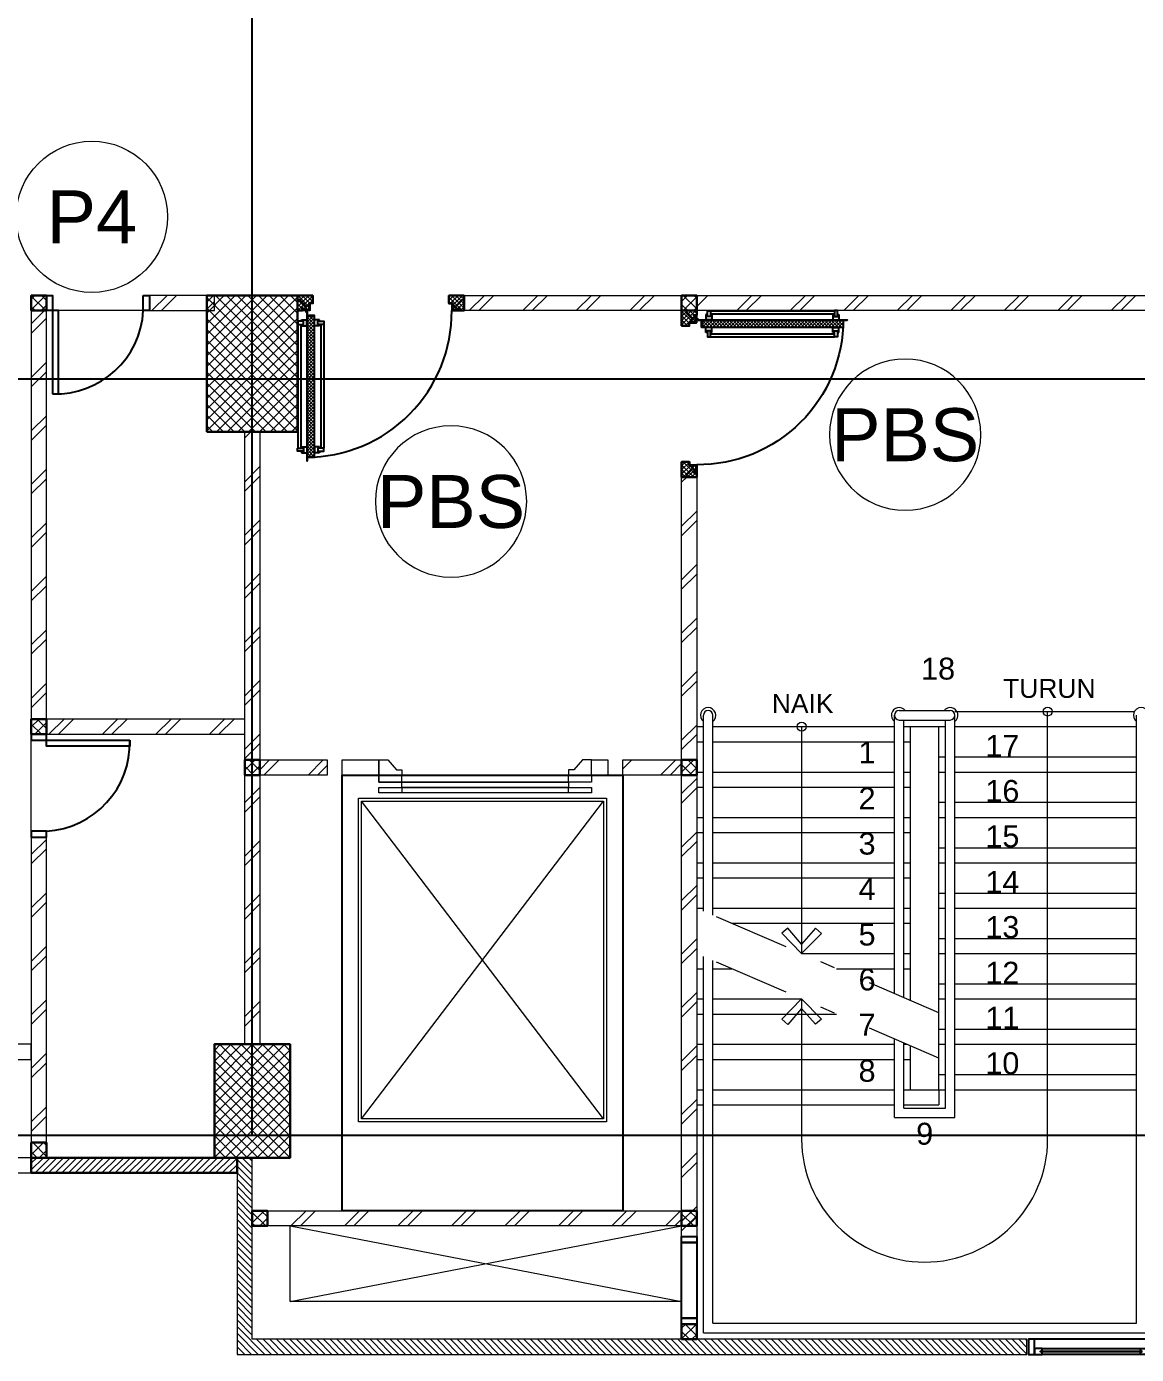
# Model space of a CAD drawing. Header units: millimetres. Extents: x -108 to 351, y -17 to 192.
# Drawn here: x 62.5 to 69.84, y 85.4 to 94.18 of the extents above; entities that cross this region are included whole.
import ezdxf
from ezdxf.enums import TextEntityAlignment as Align

# ---------------------------------------------------------------- set-up
doc = ezdxf.new("R2010")
doc.units = ezdxf.units.MM
doc.linetypes.add('DASHDOT', pattern=[1, 0.5, -0.25, 0, -0.25])
doc.layers.get('defpoints').update_dxf_attribs({"color": 1})
for name, color, linetype, lineweight in [('ars', 11, 'Continuous', 0), ('ars @ 1', 11, 'Continuous', 0), ('ARSIR', 31, 'Continuous', 5), ('KACA', 151, 'Continuous', 5), ('KOL', 1, 'Continuous', 30), ('KOLOM', 4, 'Continuous', 9), ('lan', 7, 'Continuous', 15), ('LIFT', 15, 'Continuous', 15), ('NOT', 7, 'Continuous', 20), ('Stair', 7, 'Continuous', 15), ('tem', 5, 'Continuous', 20)]:
    doc.layers.add(name, color=color, linetype=linetype, lineweight=lineweight)
doc.layers.add('as', color=1, linetype='Continuous', plot=False)
for name, color, linetype in [('HID', 1, 'Continuous'), ('Kusen', 30, 'Continuous'), ('STL', 6, 'Continuous')]:
    doc.layers.add(name, color=color, linetype=linetype)
doc.styles.add('RM25', font='arial.ttf')
doc.styles.add('S', font='simplex', dxfattribs={"width": 0.75})
doc.styles.get("Standard").update_dxf_attribs({"font": 'arial.ttf'})
pattern_1 = [(45, (1589.11095, -402.1032), (-0.176776695, 0.176776695), []), (45, (1589.17345, -402.1032), (-0.176776695, 0.176776695), [])]
pattern_2 = [(225, (1.1, 1e-06), (-0.014142, 0.014142), []), (135, (1.1, 1e-06), (0.014142, 0.014142), [])]
pattern_3 = [(315, (-2e-13, 1e-06), (0.014142, 0.014142), []), (45, (-2e-13, 1e-06), (-0.014142, 0.014142), [])]

# ---------------------------------------------------------------- blocks, each defined once
blk = doc.blocks.new('K 10.10')
at = {"layer": 'ars'}
h = blk.add_hatch(dxfattribs=at)
h.set_pattern_fill('_USER', color=256, scale=0.05, angle=45, double=1, pattern_type=0)
h.set_pattern_definition([(45, (0, 0), (-0.035355339, 0.035355339), []), (135, (0, 0), (-0.035355339, -0.035355339), [])])
h.paths.add_polyline_path([(1560.5383, 1380.4069), (1560.6383, 1380.4069), (1560.6383, 1380.5069), (1560.5383, 1380.5069)])
at = {"layer": 'KOL'}
blk.add_lwpolyline([(1560.5383, 1380.4069), (1560.6383, 1380.4069), (1560.6383, 1380.5069), (1560.5383, 1380.5069)], close=True, dxfattribs=at)
blk = doc.blocks.new('D-P90')
at = {"layer": 'ars'}
h = blk.add_hatch(dxfattribs=at)
h.set_pattern_fill('ANSI37', color=256, scale=0.005, angle=-90, style=0)
h.set_pattern_definition([(45, (-1350.94906, -1248.591899), (0.01122532015, -0.01122532015), []), (315, (-1350.94906, -1248.591899), (-0.01122532015, -0.01122532015), [])])
h.paths.add_polyline_path([(0.009, -0.1833, -0.414214), (0.01, -0.1843), (0.01, -1.1162, -0.414214), (0.009, -1.1172), (-0.0345, -1.1172, 0.414214), (-0.037, -1.1197), (-0.037, -1.142, -1), (-0.0385, -1.142), (-0.0385, -0.1585, -1), (-0.037, -0.1585), (-0.037, -0.1808, 0.414214), (-0.0345, -0.1833)])
at = {"layer": 'as'}
for p, q in [((-0.0395, -0.1577), (-0.0457, -0.1577)), ((-0.0425, -0.1608), (-0.0425, -0.1546))]:
    blk.add_line(p, q, dxfattribs=at)
at = {"layer": 'HID'}
for p, q in [((-0.0437, -0.1248), (-0.0915, -0.077)), ((-0.0423, -0.1234), (-0.0907, -0.075)), ((0.9423, -0.1234), (0.9907, -0.075)), ((0.9437, -0.1248), (0.9915, -0.077)), ((-0.0657, -0.147), (-0.023, -0.1043)), ((-0.0628, -0.147), (-0.023, -0.1072)), ((0.9657, -0.147), (0.923, -0.1043)), ((0.9628, -0.147), (0.923, -0.1072))]:
    blk.add_line(p, q, dxfattribs=at)
for points in [[(-0.0439, -0.1252), (-0.044, -0.1251), (-0.042, -0.1231), (-0.0419, -0.1232)], [(0.9439, -0.1252), (0.944, -0.1251), (0.942, -0.1231), (0.9419, -0.1232)]]:
    blk.add_lwpolyline(points, dxfattribs=at)
at = {"layer": 'KOL'}
blk.add_line((0.97, -0.13), (0.97, -0.15), dxfattribs=at)
at = {"layer": 'Kusen'}
for p, q in [((-0.0422, -0.1567), (-0.0378, -0.1577)), ((-0.0419, -0.1553), (-0.0376, -0.1562))]:
    blk.add_line(p, q, dxfattribs=at)
at = {"layer": 'Kusen', "ltscale": 2}
for p, q in [((-0.0986, -0.2206), (-0.0986, -1.0599)), ((-0.0786, -0.2406), (-0.0786, -1.0599)), ((-0.074, -0.2106), (-0.04, -0.2106)), ((-0.074, -0.2206), (-0.074, -0.2106)), ((-0.074, -0.2506), (-0.074, -0.2406)), ((-0.074, -0.2506), (-0.04, -0.2506)), ((-0.0615, -0.2506), (-0.0615, -0.2106)), ((-0.04, -0.2506), (-0.04, -0.2106)), ((0.0455, -0.2106), (0.0115, -0.2106)), ((0.0115, -0.2506), (0.0115, -0.2106)), ((0.0455, -0.2506), (0.0115, -0.2506)), ((0.033, -0.2506), (0.033, -0.2106)), ((0.0455, -0.2206), (0.0455, -0.2106)), ((0.0455, -0.2506), (0.0455, -0.2406)), ((0.0528, -0.2406), (0.0528, -1.0599)), ((0.0728, -0.2206), (0.0728, -1.0599)), ((-0.074, -1.0499), (-0.04, -1.0499)), ((-0.074, -1.0499), (-0.074, -1.0599)), ((-0.0615, -1.0499), (-0.0615, -1.0899)), ((-0.04, -1.0499), (-0.04, -1.0899)), ((0.0455, -1.0499), (0.0115, -1.0499)), ((0.0115, -1.0499), (0.0115, -1.0899)), ((0.033, -1.0499), (0.033, -1.0899)), ((0.0455, -1.0499), (0.0455, -1.0599)), ((-0.074, -1.0799), (-0.074, -1.0899)), ((-0.074, -1.0899), (-0.04, -1.0899)), ((0.0455, -1.0899), (0.0115, -1.0899)), ((0.0455, -1.0799), (0.0455, -1.0899))]:
    blk.add_line(p, q, dxfattribs=at)
for points in [[(-0.0986, -0.2406), (-0.0615, -0.2406), (-0.0615, -0.2206), (-0.0986, -0.2206), (-0.0986, -0.2406)], [(0.0728, -0.2406), (0.033, -0.2406), (0.033, -0.2206), (0.0728, -0.2206), (0.0728, -0.2406)], [(-0.1013, -1.0599), (-0.0615, -1.0599), (-0.0615, -1.0799), (-0.1013, -1.0799), (-0.1013, -1.0599)], [(0.0728, -1.0599), (0.033, -1.0599), (0.033, -1.0799), (0.0728, -1.0799), (0.0728, -1.0599)]]:
    blk.add_lwpolyline(points, dxfattribs=at)
at = {"layer": 'Kusen'}
blk.add_circle((-0.0425, -0.1577), 0.001, dxfattribs=at)
for radius, start, end in [(0.0025, 75.78042, 11.38506), (0.9611, 270, 0.45972)]:
    blk.add_arc((-0.0425, -0.1577), radius, start, end, dxfattribs=at)
at = {"layer": 'STL'}
for p, q in [((-0.0385, -0.1585), (-0.0385, -1.142)), ((-0.037, -0.1808), (-0.037, -0.1585)), ((-0.0345, -0.1833), (0.009, -0.1833)), ((0.01, -0.1843), (0.01, -1.1162)), ((-0.037, -1.1197), (-0.037, -1.142)), ((-0.0345, -1.1172), (0.009, -1.1172))]:
    blk.add_line(p, q, dxfattribs=at)
for points in [[(0, -0.1002), (0, -0.1032), (-0.0185, -0.1032, 0.414214), (-0.02, -0.1047), (-0.02, -0.148, -0.414214), (-0.022, -0.15), (-0.068, -0.15, -0.414214), (-0.07, -0.148), (-0.07, -0.13), (-0.067, -0.13), (-0.067, -0.1455, 0.414214), (-0.0655, -0.147), (-0.0245, -0.147, 0.414214), (-0.023, -0.1455), (-0.023, -0.1022, -0.414214), (-0.021, -0.1002)], [(0.9, -0.1002), (0.9, -0.1032), (0.9185, -0.1032, -0.414214), (0.92, -0.1047), (0.92, -0.148, 0.414214), (0.922, -0.15), (0.968, -0.15, 0.414214), (0.97, -0.148), (0.97, -0.13), (0.967, -0.13), (0.967, -0.1455, -0.414214), (0.9655, -0.147), (0.9245, -0.147, -0.414214), (0.923, -0.1455), (0.923, -0.1022, 0.414214), (0.921, -0.1002)]]:
    blk.add_lwpolyline(points, format="xyb", close=True, dxfattribs=at)
blk.add_lwpolyline([(0.009, -0.1818), (-0.0345, -0.1818, -0.414214), (-0.0355, -0.1808), (-0.0355, -0.1585, 1), (-0.04, -0.1585), (-0.04, -1.142, 1), (-0.0355, -1.142), (-0.0355, -1.1197, -0.414214), (-0.0345, -1.1187), (0.009, -1.1187, 0.414214), (0.0115, -1.1162), (0.0115, -0.1843)], format="xyb", dxfattribs=at)
for centre, radius, start, end in [((-0.0377, -0.1585), 0.00075, 0, 180), ((-0.0345, -0.1808), 0.0025, 180, 270), ((0.009, -0.1843), 0.0025, 360, 90), ((0.009, -0.1843), 0.001, 360, 90), ((-0.0345, -1.1197), 0.0025, 90, 180), ((0.009, -1.1162), 0.001, 270, 0), ((-0.0377, -1.142), 0.00075, 180, 0)]:
    blk.add_arc(centre, radius, start, end, dxfattribs=at)
blk = doc.blocks.new('PINTU DARURAT')
at = {"layer": 'ARSIR'}
h = blk.add_hatch(dxfattribs=at)
h.set_pattern_fill('_USER', color=256, scale=0.02, angle=315, style=0, double=1, pattern_type=0)
h.set_pattern_definition(pattern_3)
edge = h.paths.add_edge_path()
edge.add_line((0, 0), (0.1, 0))
edge.add_line((0.1, 0), (0.1, 0.0502))
edge.add_line((0.1, 0.0502), (0.077, 0.0502))
edge.add_line((0.077, 0.0502), (0.077, 0.0955))
edge.add_arc((0.0755, 0.0955), 0.0015, 360, 450)
edge.add_line((0.0755, 0.097), (0.0345, 0.097))
edge.add_arc((0.0345, 0.0955), 0.0015, 90, 180)
edge.add_line((0.033, 0.0955), (0.033, 0.08))
edge.add_line((0.033, 0.08), (0.03, 0.08))
edge.add_line((0.03, 0.08), (0.03, 0.1))
edge.add_line((0.03, 0.1), (0, 0.1))
edge.add_line((0, 0.1), (0, 0))
h = blk.add_hatch(dxfattribs=at)
h.set_pattern_fill('_USER', color=256, scale=0.02, angle=315, style=0, double=1, pattern_type=0)
h.set_pattern_definition(pattern_3)
edge = h.paths.add_edge_path()
edge.add_line((0, 0), (0.1, 0))
edge.add_line((0.1, 0), (0.1, 0.0502))
edge.add_line((0.1, 0.0502), (0.077, 0.0502))
edge.add_line((0.077, 0.0502), (0.077, 0.0955))
edge.add_arc((0.0755, 0.0955), 0.0015, 360, 450)
edge.add_line((0.0755, 0.097), (0.0345, 0.097))
edge.add_arc((0.0345, 0.0955), 0.0015, 90, 180)
edge.add_line((0.033, 0.0955), (0.033, 0.08))
edge.add_line((0.033, 0.08), (0.03, 0.08))
edge.add_line((0.03, 0.08), (0.03, 0.1))
edge.add_line((0.03, 0.1), (0, 0.1))
edge.add_line((0, 0.1), (0, 0))
h = blk.add_hatch(dxfattribs=at)
h.set_pattern_fill('_USER', color=256, scale=0.02, angle=315, style=0, double=1, pattern_type=0)
h.set_pattern_definition(pattern_2)
edge = h.paths.add_edge_path()
edge.add_line((1.1, 0), (1, 0))
edge.add_line((1, 0), (1, 0.0502))
edge.add_line((1, 0.0502), (1.023, 0.0502))
edge.add_line((1.023, 0.0502), (1.023, 0.0955))
edge.add_arc((1.0245, 0.0955), 0.0015, -630, -540, ccw=False)
edge.add_line((1.0245, 0.097), (1.0655, 0.097))
edge.add_arc((1.0655, 0.0955), 0.0015, -360, -270, ccw=False)
edge.add_line((1.067, 0.0955), (1.067, 0.08))
edge.add_line((1.067, 0.08), (1.07, 0.08))
edge.add_line((1.07, 0.08), (1.07, 0.1))
edge.add_line((1.07, 0.1), (1.1, 0.1))
edge.add_line((1.1, 0.1), (1.1, 0))
h = blk.add_hatch(dxfattribs=at)
h.set_pattern_fill('_USER', color=256, scale=0.02, angle=315, style=0, double=1, pattern_type=0)
h.set_pattern_definition(pattern_2)
edge = h.paths.add_edge_path()
edge.add_line((1.1, 0), (1, 0))
edge.add_line((1, 0), (1, 0.0502))
edge.add_line((1, 0.0502), (1.023, 0.0502))
edge.add_line((1.023, 0.0502), (1.023, 0.0955))
edge.add_arc((1.0245, 0.0955), 0.0015, -630, -540, ccw=False)
edge.add_line((1.0245, 0.097), (1.0655, 0.097))
edge.add_arc((1.0655, 0.0955), 0.0015, -360, -270, ccw=False)
edge.add_line((1.067, 0.0955), (1.067, 0.08))
edge.add_line((1.067, 0.08), (1.07, 0.08))
edge.add_line((1.07, 0.08), (1.07, 0.1))
edge.add_line((1.07, 0.1), (1.1, 0.1))
edge.add_line((1.1, 0.1), (1.1, 0))
at = {"layer": 'KOL'}
blk.add_line((1.1, 0.1), (1.1, 0), dxfattribs=at)
blk.add_line((1.1, 0.1), (1.1, 0), dxfattribs=at)
blk.add_line((1.1, 0.1), (1.1, 0), dxfattribs=at)
blk.add_line((1.1, 0.1), (1.1, 0), dxfattribs=at)
for points in [[(0, 0), (0.1, 0), (0.1, 0.0502), (0.077, 0.0502), (0.077, 0.0955, 0.414214), (0.0755, 0.097), (0.0345, 0.097, 0.414214), (0.033, 0.0955), (0.033, 0.08), (0.03, 0.08), (0.03, 0.1), (0, 0.1)], [(0, 0), (0.1, 0), (0.1, 0.0502), (0.077, 0.0502), (0.077, 0.0955, 0.414214), (0.0755, 0.097), (0.0345, 0.097, 0.414214), (0.033, 0.0955), (0.033, 0.08), (0.03, 0.08), (0.03, 0.1), (0, 0.1)], [(1.1, 0), (1, 0), (1, 0.0502), (1.023, 0.0502), (1.023, 0.0955, -0.414214), (1.0245, 0.097), (1.0655, 0.097, -0.414214), (1.067, 0.0955), (1.067, 0.08), (1.07, 0.08), (1.07, 0.1), (1.1, 0.1)], [(1.1, 0), (1, 0), (1, 0.0502), (1.023, 0.0502), (1.023, 0.0955, -0.414214), (1.0245, 0.097), (1.0655, 0.097, -0.414214), (1.067, 0.0955), (1.067, 0.08), (1.07, 0.08), (1.07, 0.1), (1.1, 0.1)]]:
    blk.add_lwpolyline(points, format="xyb", close=True, dxfattribs=at)
at = {"layer": 'Kusen', "xscale": -1, "rotation": 180}
blk.add_blockref('D-P90', (0.1, -0.05), dxfattribs=at)
blk = doc.blocks.new("k3'")
at = {"layer": 'ars'}
h = blk.add_hatch(dxfattribs=at)
h.set_pattern_fill('_USER', color=256, scale=0.05, angle=45, double=1, pattern_type=0)
h.set_pattern_definition([(45, (0, -4.975), (-0.03535534, 0.03535534), []), (135, (0, -4.975), (-0.03535534, -0.03535534), [])])
h.paths.add_polyline_path([(-0.25, -0.375), (0.25, -0.375), (0.25, 0.375), (-0.25, 0.375)])
at = {"layer": 'KOL'}
blk.add_lwpolyline([(-0.25, -0.375), (0.25, -0.375), (0.25, 0.375), (-0.25, 0.375)], close=True, dxfattribs=at)
blk = doc.blocks.new("k1'")
at = {"layer": 'ars'}
h = blk.add_hatch(dxfattribs=at)
h.set_pattern_fill('_USER', color=256, scale=0.05, angle=45, double=1, pattern_type=0)
h.set_pattern_definition([(45, (0, -5), (-0.03535534, 0.03535534), []), (135, (0, -5), (-0.03535534, -0.03535534), [])])
h.paths.add_polyline_path([(-0.3, -0.45), (0.3, -0.45), (0.3, 0.45), (-0.3, 0.45)])
at = {"layer": 'KOL'}
blk.add_lwpolyline([(-0.3, -0.45), (0.3, -0.45), (0.3, 0.45), (-0.3, 0.45)], close=True, dxfattribs=at)
blk = doc.blocks.new('T. J2')
at = {"layer": 'KACA', "color": 141}
blk.add_lwpolyline([(-0.3792, 0.0775), (0.2908, 0.0775), (0.2908, 0.0825), (-0.3792, 0.0825)], close=True, dxfattribs=at)
at = {"layer": 'Kusen'}
for p, q in [((-0.3692, 0.1), (0.2808, 0.1)), ((-0.4192, 0), (0.3308, 0)), ((0.2808, 0.06), (-0.3692, 0.06))]:
    blk.add_line(p, q, dxfattribs=at)
for points in [[(-0.4592, 0), (-0.4192, 0), (-0.4192, 0.1), (-0.4592, 0.1)], [(0.3308, 0), (0.3708, 0), (0.3708, 0.1), (0.3308, 0.1)]]:
    blk.add_lwpolyline(points, close=True, dxfattribs=at)
for points in [[(-0.3692, 0.0775), (-0.3692, 0.06), (-0.4192, 0.06), (-0.4192, 0.1), (-0.3692, 0.1), (-0.3692, 0.0825), (-0.3792, 0.0825), (-0.3792, 0.0775), (-0.3692, 0.0775)], [(0.2808, 0.0775), (0.2808, 0.06), (0.3308, 0.06), (0.3308, 0.1), (0.2808, 0.1), (0.2808, 0.0825), (0.2908, 0.0825), (0.2908, 0.0775), (0.2808, 0.0775)]]:
    blk.add_lwpolyline(points, dxfattribs=at)
blk = doc.blocks.new('P.SHAFT')
for points in [[(-0.05, 0.54), (-0.05, 0.58), (0.05, 0.58), (0.05, 0.54)], [(-0.05, 0.04), (-0.05, 0.54), (0.05, 0.54), (0.05, 0.04)], [(-0.05, 0), (-0.05, 0.04), (0.05, 0.04), (0.05, 0)]]:
    blk.add_lwpolyline(points, close=True)
blk = doc.blocks.new('LIFT BARANG MITSHUBISI')
at = {"layer": 'ARSIR'}
for p, q in [((-0.8446, 1.05), (0.7554, -1.05)), ((0.7554, 1.05), (-0.8446, -1.05))]:
    blk.add_line(p, q, dxfattribs=at)
at = {"layer": 'defpoints', "color": 3}
blk.add_lwpolyline([(0.8829, -1.2229), (0.8829, 1.6571), (-0.9721, 1.6571), (-0.9721, -1.2229)], close=True, dxfattribs=at)
at = {"layer": 'LIFT'}
for points in [[(-0.8646, -1.07), (0.7754, -1.07), (0.7754, 1.07), (-0.8646, 1.07)], [(-0.8446, -1.05), (0.7554, -1.05), (0.7554, 1.05), (-0.8446, 1.05)], [(-0.7295, -1.1406), (0.6762, -1.1406), (0.6762, -1.1053), (-0.7295, -1.1053)], [(-0.7295, -1.1406), (-0.5767, -1.1406), (-0.5767, -1.1053), (-0.7295, -1.1053)], [(-0.5767, -1.1758), (0.5233, -1.1758), (0.5233, -1.1406), (-0.5767, -1.1406)], [(0.5233, -1.1406), (0.6762, -1.1406), (0.6762, -1.1053), (0.5233, -1.1053)], [(-0.5767, -1.2229), (-0.7295, -1.2229), (-0.7295, -1.1758), (-0.5767, -1.1758)], [(-0.7295, -1.2229), (0.6762, -1.2229), (0.6762, -1.1758), (-0.7295, -1.1758)], [(0.5233, -1.2229), (0.6762, -1.2229), (0.6762, -1.1758), (0.5233, -1.1758)]]:
    blk.add_lwpolyline(points, close=True, dxfattribs=at)
for points in [[(-0.7295, -1.2229), (-0.7295, -1.3229), (-0.6693, -1.3229), (-0.6119, -1.2582), (-0.5767, -1.2582), (-0.5767, -1.2229), (-0.7295, -1.2229)], [(0.6762, -1.2229), (0.6762, -1.3229), (0.616, -1.3229), (0.5586, -1.2582), (0.5233, -1.2582), (0.5233, -1.2229), (0.6762, -1.2229)]]:
    blk.add_lwpolyline(points, dxfattribs=at)
at = {"layer": 'tem'}
for points in [[(-0.9721, -1.2229), (-0.9721, -1.3229), (-0.7295, -1.3229), (-0.7295, -1.2229)], [(0.6762, -1.2229), (0.6762, -1.3229), (0.7829, -1.3229), (0.7829, -1.2229)]]:
    blk.add_lwpolyline(points, close=True, dxfattribs=at)
blk = doc.blocks.new('LANTAI-2')
at = {"layer": 'ars'}
h = blk.add_hatch(dxfattribs=at)
h.set_pattern_fill('TEMBOK', color=256, scale=0.25)
h.set_pattern_definition([(45, (25.83, -0.00436), (-0.1767767, 0.1767767), []), (45, (25.8925, -0.00436), (-0.1767767, 0.1767767), [])])
h.paths.add_polyline_path([(61.75, 5.55), (61.32, 5.55), (61.32, 5.45), (61.75, 5.45)])
h = blk.add_hatch(dxfattribs=at)
h.set_pattern_fill('TEMBOK', color=256, scale=0.25)
h.set_pattern_definition([(45, (23.39, 1.8), (-0.1767767, 0.1767767), []), (45, (23.4525, 1.8), (-0.1767767, 0.1767767), [])])
h.paths.add_polyline_path([(60.54, 5.45), (60.64, 5.45), (60.64, 2.75), (60.54, 2.75)])
h = blk.add_hatch(dxfattribs=at)
h.set_pattern_fill('TEMBOK', color=256, scale=0.25)
h.set_pattern_definition([(45, (25.15, -2.80436), (-0.1767767, 0.1767767), []), (45, (25.2125, -2.80436), (-0.1767767, 0.1767767), [])])
h.paths.add_polyline_path([(61.95, 2.75), (60.64, 2.75), (60.64, 2.65), (61.95, 2.65)])
h = blk.add_hatch(dxfattribs=at)
h.set_pattern_fill('TEMBOK', color=256, scale=0.25)
h.set_pattern_definition([(45, (23.39, -1), (-0.1767767, 0.1767767), []), (45, (23.4525, -1), (-0.1767767, 0.1767767), [])])
h.paths.add_polyline_path([(60.54, 1.97), (60.64, 1.97), (60.64, -0.05), (60.54, -0.05)])
h = blk.add_hatch(dxfattribs=at)
h.set_pattern_fill('ANSI31', color=256, scale=0.25, angle=180, style=0)
h.set_pattern_definition([(225, (-495.238732, 382.454584), (0.0220970869, -0.0220970869), [])])
h.paths.add_polyline_path([(61.9, -0.15), (60.54, -0.15), (60.54, -0.25), (61.9, -0.25)])
h = blk.add_hatch(dxfattribs=at)
h.set_pattern_fill('ANSI31', color=256, scale=0.25, style=0)
h.set_pattern_definition([(315, (61.900002, -0.15), (-0.02209709, -0.02209709), [])])
h.paths.add_polyline_path([(67.12, -1.45), (67.12, -1.35), (62, -1.35), (62, -0.15), (61.9, -0.15), (61.9, -1.45)])
at = {"layer": 'ars @ 1'}
h = blk.add_hatch(dxfattribs=at)
h.set_pattern_fill('TEMBOK', color=256, scale=0.25)
h.set_pattern_definition(pattern_1)
h.paths.add_polyline_path([(64.8378, 5.55), (64.8378, 5.45), (63.4, 5.45), (63.4, 5.55)])
h = blk.add_hatch(dxfattribs=at)
h.set_pattern_fill('TEMBOK', color=256, scale=0.25)
h.set_pattern_definition(pattern_1)
h.paths.add_polyline_path([(67.95, 5.55), (67.95, 5.45), (64.9378, 5.45), (64.9378, 5.55)])
h = blk.add_hatch(dxfattribs=at)
h.set_pattern_fill('TEMBOK', color=256, scale=0.25)
h.set_pattern_definition(pattern_1)
h.paths.add_polyline_path([(61.95, 4.65), (62.05, 4.65), (62.05, 0.6), (61.95, 0.6)])
h = blk.add_hatch(dxfattribs=at)
h.set_pattern_fill('TEMBOK', color=256, scale=0.25)
h.set_pattern_definition(pattern_1)
h.paths.add_polyline_path([(64.8378, 4.35), (64.9378, 4.35), (64.9378, -0.67), (64.8378, -0.67)])
h = blk.add_hatch(dxfattribs=at)
h.set_pattern_fill('TEMBOK', color=256, scale=0.25)
h.set_pattern_definition([(225, (-1514.71095, 457.4632), (0.176776695, -0.176776695), []), (225, (-1514.77345, 457.4632), (0.176776695, -0.176776695), [])])
h.paths.add_polyline_path([(62.4943, 2.48), (62.4943, 2.38), (62.05, 2.38), (62.05, 2.48)])
h = blk.add_hatch(dxfattribs=at)
h.set_pattern_fill('TEMBOK', color=256, scale=0.25)
h.set_pattern_definition([(225, (-1514.85527, 457.4632), (0.176776695, -0.176776695), []), (225, (-1514.91777, 457.4632), (0.176776695, -0.176776695), [])])
h.paths.add_polyline_path([(64.8378, 2.48), (64.8378, 2.38), (64.4493, 2.38), (64.4493, 2.48)])
h = blk.add_hatch(dxfattribs=at)
h.set_pattern_fill('TEMBOK', color=256, scale=0.25)
h.set_pattern_definition([(45, (39.2, 56.955), (-0.1767767, 0.1767767), []), (45, (39.2625, 56.955), (-0.1767767, 0.1767767), [])])
h.paths.add_polyline_path([(62.1, -0.6), (62.1, -0.5), (64.8378, -0.5), (64.8378, -0.6)])
at = {"layer": 'ars'}
for p, q in [((64.9816, 1.4811), (64.9816, 2.775)), ((65.0441, 1.454), (65.0441, 2.775)), ((66.2441, 0.9346), (66.2441, 2.775)), ((66.2753, 2.8063), (66.6125, 2.8063)), ((66.2753, 2.7438), (66.6125, 2.7438)), ((66.3066, 0.9075), (66.3066, 2.7438)), ((66.5812, 0.1788), (66.5812, 2.7438)), ((66.6437, 2.8), (67.8303, 2.8)), ((66.6437, 0.1163), (66.6437, 2.775)), ((67.8437, -1.2437), (67.8437, 2.775)), ((64.9378, 2.6), (64.9816, 2.6)), ((65.0441, 2.6), (66.2441, 2.6)), ((66.3066, 2.6), (66.3503, 2.6)), ((66.5375, 2.5), (66.5812, 2.5)), ((66.6437, 2.5), (67.8437, 2.5)), ((64.9378, 2.3), (64.9816, 2.3)), ((65.0441, 2.3), (66.2441, 2.3)), ((66.3066, 2.3), (66.3503, 2.3)), ((66.5375, 2.2), (66.5812, 2.2)), ((66.6437, 2.2), (67.8437, 2.2)), ((64.9378, 2), (64.9816, 2)), ((65.0441, 2), (66.2441, 2)), ((66.3066, 2), (66.3503, 2)), ((66.5375, 1.9), (66.5812, 1.9)), ((66.6437, 1.9), (67.8437, 1.9)), ((64.9378, 1.7), (64.9816, 1.7)), ((65.0441, 1.7), (66.2441, 1.7)), ((66.3066, 1.7), (66.3503, 1.7)), ((66.5375, 1.6), (66.5812, 1.6)), ((66.6437, 1.6), (67.8437, 1.6)), ((65.1688, 1.4), (66.2441, 1.4)), ((66.3066, 1.4), (66.3503, 1.4)), ((66.5375, 1.3), (66.5812, 1.3)), ((66.6437, 1.3), (67.8437, 1.3)), ((64.9816, -1.3062), (64.9816, 1.1811)), ((65.0441, -1.2437), (65.0441, 1.154)), ((64.9378, 1.1), (64.9816, 1.1)), ((65.0441, 1.1), (65.1688, 1.1)), ((65.8619, 1.1), (66.2441, 1.1)), ((66.3066, 1.1), (66.3503, 1.1)), ((66.5375, 1), (66.5812, 1)), ((66.6437, 1), (67.8437, 1)), ((64.9378, 0.8), (64.9816, 0.8)), ((65.0441, 0.8), (65.8619, 0.8)), ((66.2441, 0.1163), (66.2441, 0.6346)), ((66.5375, 0.7), (66.5812, 0.7)), ((66.6437, 0.7), (67.8437, 0.7)), ((66.3066, 0.1788), (66.3066, 0.6075)), ((64.9378, 0.5), (64.9816, 0.5)), ((65.0441, 0.5), (66.2441, 0.5)), ((66.3066, 0.5), (66.3503, 0.5)), ((66.5375, 0.4), (66.5812, 0.4)), ((66.6437, 0.4), (67.8437, 0.4)), ((66.5375, 0.3), (66.5375, 0.2)), ((64.9378, 0.2), (64.9816, 0.2)), ((64.9378, 0.2), (64.9816, 0.2)), ((65.0441, 0.2), (66.2441, 0.2)), ((65.0441, 0.2), (66.2441, 0.2)), ((66.3066, 0.2), (66.5375, 0.2)), ((66.3066, 0.2), (66.5375, 0.2)), ((66.3066, 0.1788), (66.5812, 0.1788)), ((66.2441, 0.1163), (66.6437, 0.1163)), ((64.9816, -1.3062), (67.9062, -1.3062)), ((65.0441, -1.2437), (67.8437, -1.2437))]:
    blk.add_line(p, q, dxfattribs=at)
for centre, radius, start, end in [((65.0128, 2.775), 0.0512, 307.57187, 232.42813), ((66.2753, 2.775), 0.0512, 37.57187, 232.42813), ((66.6125, 2.775), 0.0512, 307.57187, 142.42813), ((67.875, 2.775), 0.0512, 307.57187, 232.42813), ((65.0128, 2.775), 0.0312, 0, 180), ((66.2753, 2.775), 0.0312, 90, 270), ((66.6125, 2.775), 0.0312, 270, 90)]:
    blk.add_arc(centre, radius, start, end, dxfattribs=at)
at = {"layer": 'as'}
for p, q in [((62, 0), (62, 13.1)), ((0, 5), (74.4, 5)), ((0, 0), (74.4, 0))]:
    blk.add_line(p, q, dxfattribs=at)
at = {"layer": 'KOL'}
blk.add_lwpolyline([(61.9, -0.15), (60.54, -0.15), (60.54, -0.25), (61.9, -0.25)], close=True, dxfattribs=at)
at = {"layer": 'Kusen'}
for points in [[(60.64, 5.55), (60.68, 5.55), (60.68, 5.45), (60.64, 5.45)], [(61.28, 5.55), (61.32, 5.55), (61.32, 5.45), (61.28, 5.45)], [(60.68, 4.9), (60.72, 4.9), (60.72, 5.45), (60.68, 5.45)], [(60.54, 2.65), (60.54, 2.61), (60.64, 2.61), (60.64, 2.65)], [(61.19, 2.61), (61.19, 2.57), (60.64, 2.57), (60.64, 2.61)], [(60.54, 2.01), (60.54, 1.97), (60.64, 1.97), (60.64, 2.01)]]:
    blk.add_lwpolyline(points, close=True, dxfattribs=at)
for centre, start, end in [((60.7, 5.4805), 268.02661, 356.99428), ((60.6095, 2.59), 273.00572, 1.97339)]:
    blk.add_arc(centre, 0.5808, start, end, dxfattribs=at)
at = {"layer": 'lan'}
for p, q in [((61.28, 5.45), (60.72, 5.45)), ((67.257, -0.0266), (67.257, 2.8)), ((64.9378, 2.7), (64.9816, 2.7)), ((65.0441, 2.7), (66.2441, 2.7)), ((65.6309, 2.7), (65.6309, 1.2)), ((66.3066, 2.7), (66.3503, 2.7)), ((66.3239, 2.7), (66.5639, 2.7)), ((66.3503, 0.8886), (66.3503, 2.7)), ((66.5375, 0.3), (66.5375, 2.7)), ((66.5375, 2.7), (66.5812, 2.7)), ((66.6437, 2.7), (67.8437, 2.7)), ((60.54, 2.01), (60.54, 2.61)), ((64.9378, 2.4), (64.9816, 2.4)), ((65.0441, 2.4), (66.2441, 2.4)), ((66.3066, 2.4), (66.3503, 2.4)), ((66.5375, 2.4), (66.5812, 2.4)), ((66.6437, 2.4), (67.8437, 2.4)), ((64.9378, 2.1), (64.9816, 2.1)), ((65.0441, 2.1), (66.2441, 2.1)), ((66.3066, 2.1), (66.3503, 2.1)), ((66.5375, 2.1), (66.5812, 2.1)), ((66.6437, 2.1), (67.8437, 2.1)), ((64.9378, 1.8), (64.9816, 1.8)), ((65.0441, 1.8), (66.2441, 1.8)), ((66.3066, 1.8), (66.3503, 1.8)), ((66.5375, 1.8), (66.5812, 1.8)), ((66.6437, 1.8), (67.8437, 1.8)), ((64.9378, 1.5), (64.9816, 1.5)), ((65.0441, 1.5), (66.2441, 1.5)), ((66.3066, 1.5), (66.3503, 1.5)), ((66.5375, 1.5), (66.5812, 1.5)), ((66.6437, 1.5), (67.8437, 1.5)), ((65.6309, 1.2), (66.2441, 1.2)), ((66.3066, 1.2), (66.3503, 1.2)), ((66.5375, 1.2), (66.5812, 1.2)), ((66.6437, 1.2), (67.8437, 1.2)), ((64.9378, 0.9), (64.9816, 0.9)), ((65.0441, 0.9), (65.6309, 0.9)), ((65.6309, 0.9), (65.6309, -0.0266)), ((66.5375, 0.9), (66.5812, 0.9)), ((66.6437, 0.9), (67.8437, 0.9)), ((64.9378, 0.6), (64.9816, 0.6)), ((65.0441, 0.6), (66.2441, 0.6)), ((66.3066, 0.6), (66.3239, 0.6)), ((66.3503, 0.3), (66.3503, 0.5886)), ((66.5375, 0.6), (66.5812, 0.6)), ((66.6437, 0.6), (67.8437, 0.6)), ((64.9378, 0.3), (64.9816, 0.3)), ((65.0441, 0.3), (66.2441, 0.3)), ((66.3066, 0.3), (66.5812, 0.3)), ((66.3066, 0.3), (66.3503, 0.3)), ((66.5375, 0.3), (66.5812, 0.3)), ((66.6437, 0.3), (67.8437, 0.3))]:
    blk.add_line(p, q, dxfattribs=at)
at = {"layer": 'lan', "linetype": 'DASHDOT'}
for p, q in [((66.5375, 0.8075), (64.9378, 1.5)), ((66.5375, 0.5075), (64.9378, 1.2))]:
    blk.add_line(p, q, dxfattribs=at)
at = {"layer": 'lan', "linetype": 'Continuous'}
for p, q in [((62.25, -1.1), (62.25, -0.6)), ((64.8378, -1.1), (62.25, -1.1))]:
    blk.add_line(p, q, dxfattribs=at)
at = {"layer": 'lan', "ltscale": 2}
for points in [[(65.5395, 1.3679), (65.5001, 1.3338), (65.6309, 1.2), (65.7617, 1.3337), (65.7223, 1.3678), (65.6309, 1.2623), (65.5395, 1.3679)], [(65.5395, 0.7321), (65.5001, 0.7662), (65.6309, 0.9), (65.7617, 0.7663), (65.7223, 0.7322), (65.6309, 0.8377), (65.5395, 0.7321)]]:
    blk.add_lwpolyline(points, close=True, dxfattribs=at)
at = {"layer": 'lan'}
for points in [[(60.54, 0.6), (56.05, 0.6), (56.05, 0.5), (60.54, 0.5)], [(60.54, -0.15), (56.05, -0.15), (56.05, -0.25), (60.54, -0.25)]]:
    blk.add_lwpolyline(points, close=True, dxfattribs=at)
at = {"layer": 'lan', "linetype": 'Continuous'}
for points in [[(62.25, -1.1), (64.8378, -0.6)], [(62.25, -0.6), (64.8378, -1.1)]]:
    blk.add_lwpolyline(points, dxfattribs=at)
at = {"layer": 'lan'}
blk.add_arc((66.4439, -0.0266), 0.813, 180, 0, dxfattribs=at)
at = {"layer": 'Stair'}
for centre in [(67.257, 2.8), (65.6309, 2.7)]:
    blk.add_circle(centre, 0.0296, dxfattribs=at)
at = {"layer": 'tem'}
for points in [[(61.75, 5.55), (61.32, 5.55), (61.32, 5.45), (61.75, 5.45)], [(64.8378, 5.55), (64.8378, 5.45), (63.4, 5.45), (63.4, 5.55)], [(67.95, 5.55), (67.95, 5.45), (64.9378, 5.45), (64.9378, 5.55)], [(60.64, 2.75), (60.64, 5.45), (60.54, 5.45), (60.54, 2.75)], [(61.95, 4.65), (62.05, 4.65), (62.05, 0.6), (61.95, 0.6)], [(64.8378, 4.35), (64.9378, 4.35), (64.9378, -0.67), (64.8378, -0.67)], [(61.95, 2.75), (60.64, 2.75), (60.64, 2.65), (61.95, 2.65)], [(62.4943, 2.48), (62.4943, 2.38), (62.05, 2.38), (62.05, 2.48)], [(64.8378, 2.48), (64.8378, 2.38), (64.4493, 2.38), (64.4493, 2.48)], [(60.64, -0.05), (60.64, 1.97), (60.54, 1.97), (60.54, -0.05)], [(67.12, -1.45), (67.12, -1.35), (62, -1.35), (62, -0.15), (61.9, -0.15), (61.9, -1.45)], [(62.1, -0.6), (62.1, -0.5), (64.8378, -0.5), (64.8378, -0.6)]]:
    blk.add_lwpolyline(points, close=True, dxfattribs=at)
at = {"color": 2, "xscale": -1, "rotation": 180}
blk.add_blockref('PINTU DARURAT', (62.3, 5.55), dxfattribs=at)
at = {"color": 2, "rotation": 270}
blk.add_blockref('PINTU DARURAT', (64.8378, 5.45), dxfattribs=at)
at = {"xscale": -1, "rotation": 180}
blk.add_blockref('LIFT BARANG MITSHUBISI', (63.5663, 1.1571), dxfattribs=at)
at = {"layer": 'KOL'}
for name, p in [("k1'", (62, 5.1)), ("k3'", (62, 0.225))]:
    blk.add_blockref(name, p, dxfattribs=at)
at = {"layer": 'KOLOM', "extrusion": (0, 0, -1), "xscale": -1, "zscale": -1}
for p in [(1499.9983, -1374.9569), (1495.7005, -1374.9569), (1499.9983, -1377.7569), (1498.5883, -1378.0269), (1495.7005, -1378.0269), (1499.9983, -1380.5569), (1498.5383, -1381.0069), (1495.7005, -1381.0069), (1495.7005, -1381.7569)]:
    blk.add_blockref('K 10.10', p, dxfattribs=at)
at = {"layer": 'Kusen', "color": 2, "rotation": 359.9999772094499}
blk.add_blockref('P.SHAFT', (64.8878, -1.25), dxfattribs=at)
at = {"layer": 'Kusen', "rotation": 180}
blk.add_blockref('T. J2', (67.5008, -1.35), dxfattribs=at)
at = {"layer": 'NOT'}
for s, insert, char_height, attachment_point in [('18', (66.6454, 3.0092), 0.14482, 9), ('17', (67.07, 2.5008), 0.14482, 9), ('1', (66.1197, 2.4571), 0.1448, 9), ('2', (66.1197, 2.1534), 0.1448, 9), ('16', (67.07, 2.2008), 0.14482, 9), ('15', (67.07, 1.9008), 0.14482, 9), ('3', (66.1197, 1.8523), 0.1448, 9), ('4', (66.1197, 1.5544), 0.1448, 9), ('14', (67.07, 1.6008), 0.14482, 9), ('13', (67.07, 1.3008), 0.14482, 9), ('5', (66.1197, 1.2511), 0.1448, 9), ('12', (67.07, 1.0008), 0.14482, 9), ('6', (66.1197, 0.9541), 0.1448, 9), ('7', (66.1197, 0.6572), 0.1448, 9), ('11', (67.07, 0.7033), 0.14482, 9), ('10', (67.07, 0.4006), 0.14482, 9), ('8', (66.1197, 0.3507), 0.1448, 9), ('\\pi0.10474;9', (66.2834, 0.0814), 0.144817, 1)]:
    blk.add_mtext_dynamic_manual_height_columns(s, width=0.304716, gutter_width=1, heights=[0], dxfattribs=dict(at, insert=insert, char_height=char_height, attachment_point=attachment_point))
at = {"layer": 'NOT', "char_height": 0.125, "attachment_point": 3, "style": 'RM25'}
for s, width, insert in [('TURUN', 0.636976, (67.5739, 3.0153)), ('NAIK', 0.418013, (65.8416, 2.9153))]:
    blk.add_mtext_dynamic_manual_height_columns(s, width=width, gutter_width=1.25, heights=[0], dxfattribs=dict(at, insert=insert))
blk = doc.blocks.new('NAV')
blk.add_circle((0, -0.4), 0.4)
at = {"style": 'S', "width": 0.75, "flags": 4}
blk.add_attdef('AV', text='', height=0.3, dxfattribs=at).set_placement((0, -0.4), align=Align.MIDDLE)

msp = doc.modelspace()

# ---------------------------------------------------------------- block references
at = {"layer": 'lan'}
msp.add_blockref('LANTAI-2', (1.99422, 86.84737), dxfattribs=at)
at = {"layer": 'NOT'}
ref = msp.add_blockref('NAV', (62.93414, 93.41746), dxfattribs=dict(at, xscale=1.25, yscale=1.25, zscale=1.25))
ref.add_attrib('AV', 'P4', dxfattribs={"layer": '0', "height": 0.35, "flags": 4}).set_placement((62.93414, 92.91746), align=Align.MIDDLE)
ref = msp.add_blockref('NAV', (68.30929, 91.97743), dxfattribs=dict(at, xscale=-1.25, yscale=1.25, zscale=1.25))
ref.add_attrib('AV', 'PBS', dxfattribs={"layer": '0', "height": 0.35, "flags": 4}).set_placement((68.30929, 91.47743), align=Align.MIDDLE)
ref = msp.add_blockref('NAV', (65.30824, 91.53592), dxfattribs=dict(at, xscale=-1.25, yscale=1.25, zscale=1.25))
ref.add_attrib('AV', 'PBS', dxfattribs={"layer": '0', "height": 0.35, "flags": 4}).set_placement((65.30824, 91.03592), align=Align.MIDDLE)

doc.saveas('drawing.dxf')
